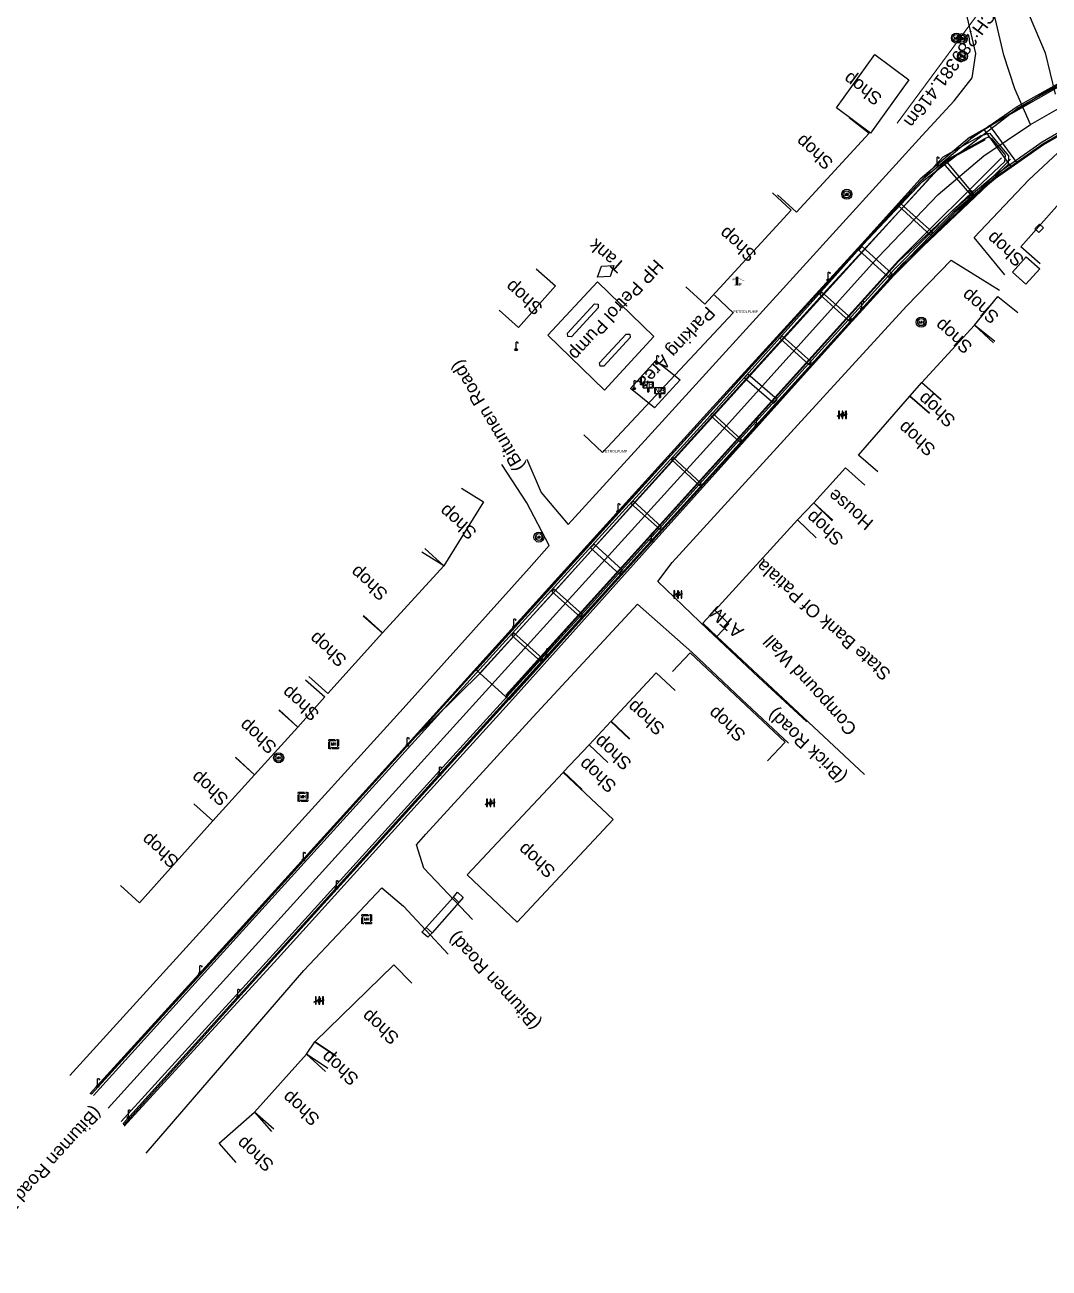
# Model space of a CAD drawing. Header units: metres. Extents: x 646303 to 662875, y 3366650 to 3378730.
# Drawn here: x 653125.6 to 653324.6, y 3373179.4 to 3373420.9 of the extents above; entities that cross this region are included whole.
import ezdxf
from ezdxf.enums import TextEntityAlignment as Align

# ---------------------------------------------------------------- set-up
doc = ezdxf.new("R2010")
doc.units = ezdxf.units.M
doc.header["$MEASUREMENT"] = 0
doc.linetypes.add('PHANTOM', pattern=[2.5, 1.25, -0.25, 0.25, -0.25, 0.25, -0.25])
for name, color, linetype in [('ARCH', 7, 'Continuous'), ('BRIDGE_PARAPET', 7, 'Continuous'), ('COMMERCIAL_BLD_PUC', 251, 'Continuous'), ('COMPOUND_WALL', 251, 'Continuous'), ('FOOTPATH', 251, 'Continuous'), ('GRILL', 251, 'Continuous'), ('LAMP_POST', 7, 'Continuous'), ('Manhole', 251, 'Continuous'), ('NAME_BOARD', 251, 'Continuous'), ('PARKING_AREA', 251, 'Continuous'), ('PETROL PUMP', 251, 'Continuous'), ('PETROL_PUMP', 251, 'Continuous'), ('PIER_OR_ABUTMENT', 7, 'Continuous'), ('RESIDENTIAL_BL_PUC', 251, 'Continuous'), ('SHED', 252, 'Continuous'), ('SUB_ROAD_CENTRE', 34, 'Continuous'), ('SUB_ROAD_EDGE', 34, 'Continuous'), ('TANK', 251, 'Continuous'), ('TOPO_HAND_PUMP', 8, 'Continuous'), ('TOPO_TEXT', 251, 'Continuous'), ('TRANSFORMER', 251, 'Continuous')]:
    doc.layers.add(name, color=color, linetype=linetype)
doc.layers.add("RAJPURA STN. SRJ's", color=251, linetype='Continuous', lineweight=0)
doc.styles.add('NB', font='swissbo.ttf', dxfattribs={"height": 1.5})
doc.styles.add('ROMANS', font='romans.shx')
doc.styles.get("Standard").update_dxf_attribs({"font": 'arial.ttf'})
doc.styles.add('Style-Arial', font='arial.ttf')

# ---------------------------------------------------------------- blocks, each defined once
blk = doc.blocks.new('LP')
for points in [[(0, 0), (0, 1.5)], [(0.25, 1.35), (0.44, 1.35)]]:
    blk.add_lwpolyline(points)
for centre, radius, start, end in [((0.07, 0.99), 0.519, 57.6425, 97.3165), ((0.34, 1.33), 0.094, 11.7012, 168.0476)]:
    blk.add_arc(centre, radius, start, end)
at = {"extrusion": (0, 0, -1)}
blk.add_ellipse((0, 0.01), major_axis=(0.308, 0), ratio=0.400495, dxfattribs=at)
blk.add_ellipse((0.35, 1.36), major_axis=(0.0017, 0.0438), ratio=0.461056, start_param=1.74022, end_param=4.575836)
blk = doc.blocks.new('NB')
for p, q in [((-0.98, 0.82), (-0.98, 1.98)), ((-0.98, 1.98), (0.98, 1.98)), ((-0.98, 0.82), (0.98, 0.82)), ((-0.13, 0.82), (-0.13, 0)), ((-0.13, 0), (0.13, 0)), ((0.13, 0.82), (0.13, 0)), ((0.98, 1.98), (0.98, 0.82))]:
    blk.add_line(p, q)
at = {"style": 'NB', "width": 1.025371}
blk.add_text('NB', height=0.988, dxfattribs=at).set_placement((0, 1.4), align=Align.MIDDLE)
blk = doc.blocks.new('MHS')
at = {"layer": 'Manhole', "linetype": 'PHANTOM'}
for points in [[(-0.92, 0.95), (0.96, 0.95), (0.96, -0.87), (-0.92, -0.87)], [(-0.72, 0.75), (0.76, 0.75), (0.76, -0.67), (-0.72, -0.67)]]:
    blk.add_lwpolyline(points, close=True, dxfattribs=at)
at = {"layer": 'Manhole', "linetype": 'PHANTOM', "style": 'ROMANS', "width": 0.9}
blk.add_text('MH', height=0.55, dxfattribs=at).set_placement((0.03, -0.22), align=Align.CENTER)
blk = doc.blocks.new('TRF')
blk.add_hatch(color=256).paths.add_polyline_path([(0.22, -0.04), (0.38, 0.42), (-0.98, -0.29), (0.02, 0.04), (-0.18, -0.39), (0.98, 0.09)])
for p, q in [((-0.69, 0.72), (-0.69, -0.72)), ((-0.52, 0.72), (-0.69, 0.72)), ((-0.52, -0.72), (-0.52, 0.72)), ((0, 0.72), (0, -0.72)), ((0.17, 0.72), (0, 0.72)), ((0.17, -0.72), (0.17, 0.72)), ((0.7, 0.72), (0.7, -0.72)), ((0.87, 0.72), (0.7, 0.72)), ((0.87, -0.72), (0.87, 0.72)), ((-0.69, -0.72), (-0.52, -0.72)), ((0, -0.72), (0.17, -0.72)), ((0.7, -0.72), (0.87, -0.72))]:
    blk.add_line(p, q)
blk.add_lwpolyline([(0.22, -0.04), (0.38, 0.42), (-0.98, -0.29), (0.02, 0.04), (-0.18, -0.39), (0.98, 0.09)], close=True)
blk = doc.blocks.new('HP')
at = {"color": 8}
for points, const_width in [([(-0.75, 1.03), (-0.75, 1.29), (0, 1.29)], 0.108), ([(0, 0.17), (0, 1.76)], 0.541), ([(-0.04, 1.67), (1.03, 1.06), (1.42, 1.03)], 0.0676)]:
    blk.add_lwpolyline(points, dxfattribs=dict(at, const_width=const_width))
at = {"color": 8, "const_width": 0.0676}
blk.add_lwpolyline([(0, 0.17), (-0.41, 0.17), (-0.41, 0), (0.41, 0), (0.41, 0.17)], close=True, dxfattribs=at)
blk = doc.blocks.new('MHC')
at = {"layer": 'Manhole'}
for radius in [0.977, 0.688]:
    blk.add_circle((0, 0), radius, dxfattribs=at)
at = {"layer": 'Manhole', "linetype": 'PHANTOM', "style": 'ROMANS', "width": 0.9}
blk.add_text('MH', height=0.55, dxfattribs=at).set_placement((0.02, -0.28), align=Align.CENTER)

msp = doc.modelspace()

# ---------------------------------------------------------------- linework, layer by layer
at = {"layer": 'ARCH', "linetype": 'Continuous'}
for points in [[(653209.931, 3373250.457, 269.269), (653208.854, 3373251.473, 269.277), (653209.679, 3373252.426, 271.764), (653210.756, 3373251.41, 271.764)], [(653202.735, 3373244.693, 270.348), (653203.568, 3373245.586, 271.232), (653204.738, 3373244.571, 270.279), (653203.905, 3373243.678, 269.395)]]:
    msp.add_polyline3d(points, close=True, dxfattribs=at)
for points in [[(653203.568, 3373245.586, 271.232), (653208.854, 3373251.473, 269.277)], [(653209.931, 3373250.457, 269.269), (653204.738, 3373244.571, 270.279)]]:
    msp.add_polyline3d(points, dxfattribs=at)
at = {"layer": 'BRIDGE_PARAPET', "linetype": 'Continuous'}
for points in [[(653144.76, 3373207.598, 270.85), (653173.966, 3373239.9, 271.755), (653206.44, 3373275.72, 273.232), (653294.92, 3373373.208, 276.923), (653306.134, 3373384.737, 277.417), (653313.992, 3373391.273, 277.745), (653323.374, 3373397.796, 278.042), (653335.685, 3373404.994, 278.453), (653360.951, 3373418.879, 278.987), (653390.042, 3373434.719, 279.114)], [(653390.246, 3373434.533, 279.1), (653361.032, 3373418.593, 278.985), (653335.743, 3373404.754, 278.454), (653323.469, 3373397.598, 278.029), (653314.156, 3373391.103, 277.732), (653306.298, 3373384.567, 277.404), (653295.116, 3373373.012, 276.923), (653265.419, 3373340.427, 275.652), (653235.314, 3373307.141, 274.393), (653206.591, 3373275.516, 273.217), (653174.174, 3373239.739, 271.76), (653144.82, 3373207.263, 270.546), (653144.76, 3373207.598, 270.85)], [(653356.295, 3373425.923, 278.968), (653309.096, 3373399.029, 277.966), (653299.519, 3373390.965, 277.587), (653259.515, 3373346.583, 275.712), (653228.752, 3373312.798, 274.388), (653200.336, 3373281.324, 273.195), (653167.577, 3373245.078, 271.777), (653138.597, 3373213.203, 270.532), (653138.294, 3373213.343, 270.529), (653167.316, 3373245.212, 271.775), (653200.074, 3373281.311, 273.178), (653228.589, 3373312.87, 274.335), (653259.333, 3373346.827, 275.71), (653288.109, 3373378.346, 277.009), (653299.701, 3373390.721, 277.589), (653309.278, 3373398.785, 277.968), (653318.329, 3373405.097, 278.24), (653331.996, 3373412.726, 278.565), (653356.211, 3373426.054, 278.966)]]:
    msp.add_polyline3d(points, dxfattribs=at)
at = {"layer": 'COMMERCIAL_BLD_PUC', "linetype": 'Continuous'}
for points in [[(653290.719, 3373415.148, 272.84), (653297.332, 3373410.271, 272.827), (653289.855, 3373399.918, 272.553), (653283.242, 3373404.795, 272.553)], [(653317.445, 3373372.922, 270.122), (653320.136, 3373375.873, 270.738), (653322.76, 3373373.571, 271.172), (653320.0372, 3373370.5851, 271.172)], [(653260.038, 3373302.105, 270.452), (653257.289, 3373304.72, 270.641), (653259.61, 3373307.224, 270.669), (653262.3624, 3373304.6058, 270.669)], [(653221.225, 3373246.645, 270.915), (653211.527, 3373255.793, 271.153), (653230.188, 3373275.691, 271.303), (653239.8875, 3373266.5415, 271.303)]]:
    msp.add_polyline3d(points, close=True, dxfattribs=at)
for points in [[(653285.7587, 3373402.939, 272.553), (653289.586, 3373399.876, 272.632), (653275.477, 3373384.532, 273.017), (653271.7965, 3373387.9163, 273.017)], [(653270.8048, 3373388.3036, 271.657), (653274.486, 3373384.92, 271.657), (653257.712, 3373366.671, 273.076), (653254.0308, 3373370.0546, 273.076)], [(653224.9416, 3373373.5678, 272.323), (653228.684, 3373370.252, 272.323), (653221.517, 3373362.163, 270.813), (653217.7746, 3373365.4788, 270.813)], [(653313.992, 3373359.4339, 269.037), (653310.097, 3373362.569, 269.037), (653314.619, 3373368.187, 268.915), (653318.514, 3373365.0519, 268.915)], [(653303.5018, 3373348.0672, 269.153), (653299.83, 3373351.461, 269.153), (653310.097, 3373362.569, 269.037), (653313.7688, 3373359.1752, 269.037)], [(653301.3074, 3373345.5313, 269.559), (653297.529, 3373348.806, 269.559), (653299.83, 3373351.461, 269.153), (653303.6084, 3373348.1863, 269.153)], [(653291.3224, 3373334.074, 271.198), (653287.553, 3373337.359, 271.198), (653297.529, 3373348.806, 269.559), (653301.2984, 3373345.521, 269.559)], [(653210.4352, 3373330.9172, 270.75), (653214.69, 3373328.291, 270.75), (653207.006, 3373315.842, 271.835), (653202.7512, 3373318.4682, 271.835)], [(653279.2934, 3373321.3091, 270.633), (653275.681, 3373324.766, 270.633), (653278.838, 3373328.065, 270.783), (653282.4504, 3373324.6081, 270.783)], [(653203.3188, 3373319.2191, 271.835), (653207.006, 3373315.842, 271.835), (653195.068, 3373302.808, 270.897), (653191.3808, 3373306.1851, 270.897)], [(653191.3486, 3373306.1495, 270.897), (653195.068, 3373302.808, 270.897), (653184.484, 3373291.027, 269.803), (653180.7646, 3373294.3685, 269.803)], [(653251.4299, 3373295.2875, 271.104), (653254.853, 3373298.932, 271.104), (653273.312, 3373281.594, 270.314), (653269.8889, 3373277.9495, 270.314)], [(653243.152, 3373282.2322, 271.472), (653239.496, 3373285.643, 271.472), (653248.26, 3373295.037, 271.407), (653251.916, 3373291.6262, 271.407)], [(653180.1557, 3373293.6988, 271.685), (653183.899, 3373290.384, 271.685), (653178.67, 3373284.479, 269.825), (653174.9267, 3373287.7938, 269.825)], [(653174.9851, 3373287.8585, 269.825), (653178.67, 3373284.479, 269.825), (653170.226, 3373275.272, 269.803), (653166.5411, 3373278.6515, 269.803)], [(653238.8572, 3373277.6627, 272.198), (653235.197, 3373281.069, 272.198), (653239.41, 3373285.596, 272.721), (653243.0702, 3373282.1897, 272.721)], [(653233.8869, 3373272.385, 272.214), (653230.247, 3373275.813, 272.214), (653235.197, 3373281.069, 272.198), (653238.8369, 3373277.641, 272.198)], [(653166.5041, 3373278.6108, 269.803), (653170.226, 3373275.272, 269.803), (653162.154, 3373266.274, 271.812), (653158.4321, 3373269.6128, 271.812)], [(653158.4324, 3373269.6131, 271.812), (653162.154, 3373266.274, 271.812), (653147.89, 3373250.376, 269.618), (653144.1684, 3373253.7151, 269.618)], [(653185.7416, 3373220.8457, 269.38), (653181.952, 3373223.397, 269.38), (653197.3, 3373238.336, 269.406), (653200.7875, 3373234.753, 269.406)], [(653184.4557, 3373218.1627, 269.38), (653180.308, 3373220.955, 269.38), (653181.952, 3373223.397, 269.38), (653186.0997, 3373220.6047, 269.38)], [(653173.9591, 3373206.3747, 270.366), (653170.235, 3373209.711, 270.366), (653180.308, 3373220.955, 269.38), (653184.0321, 3373217.6187, 269.38)], [(653166.6926, 3373199.935, 269.722), (653163.39, 3373203.689, 269.722), (653170.235, 3373209.711, 270.366), (653173.5376, 3373205.957, 270.366)]]:
    msp.add_polyline3d(points, dxfattribs=at)
at = {"layer": 'COMPOUND_WALL', "linetype": 'Continuous'}
for points in [[(653259.684, 3373307.219, 270.67), (653275.681, 3373324.765, 270.634)], [(653288.687, 3373275.292, 269.878), (653260.019, 3373302.12, 270.452)]]:
    msp.add_polyline3d(points, dxfattribs=at)
at = {"layer": 'FOOTPATH', "linetype": 'Continuous'}
msp.add_polyline3d([(653219.035, 3373290.471, 269.694), (653250.084, 3373324.851, 269.614), (653275.576, 3373353.105, 269.618), (653295.338, 3373374.968, 269.609), (653315.952, 3373394.394, 269.522), (653316.074, 3373395.548, 269.543), (653315.991, 3373395.796, 269.252), (653313.492, 3373398.785, 269.477), (653312.753, 3373399.122, 269.454), (653312.035, 3373398.786, 269.44), (653304.663, 3373394.678, 269.463), (653280.701, 3373368.68, 269.525), (653254.282, 3373339.556, 269.535), (653228.551, 3373310.94, 269.814), (653214, 3373295.011, 269.534), (653213.374, 3373295.643, 269.613), (653227.764, 3373311.57, 269.495), (653253.696, 3373340.143, 269.463), (653280.123, 3373369.254, 269.194), (653303.981, 3373395.316, 269.363), (653311.384, 3373399.432, 269.377), (653312.994, 3373399.915, 269.171), (653316.7036, 3373395.4736, 269.453), (653316.58, 3373393.82, 269.432), (653295.966, 3373374.394, 269.519), (653276.395, 3373352.652, 269.584), (653250.754, 3373324.293, 269.584), (653219.661, 3373289.839, 269.615), (653219.035, 3373290.471, 269.694)], dxfattribs=at)
at = {"layer": 'GRILL', "linetype": 'Continuous'}
for points in [[(653464.601, 3373703.529, 271.727), (653457.328, 3373655.496, 273.233), (653451.257, 3373616.798, 274.412), (653448.337, 3373594.631, 274.807), (653445.955, 3373571, 275.842), (653442.531, 3373533.534, 276.956), (653441.522, 3373521.895, 277.358), (653438.579, 3373486.334, 278.423), (653435.979, 3373474.497, 278.854), (653430.121, 3373462.617, 279.152), (653420.48, 3373451.954, 279.333), (653410.619, 3373445.641, 279.23), (653391.759, 3373435.472, 279.392), (653360.938, 3373418.775, 279.254), (653335.679, 3373404.865, 278.697), (653323.413, 3373397.684, 278.319), (653314.015, 3373391.165, 277.98), (653294.953, 3373373.08, 277.175), (653265.306, 3373340.499, 275.909), (653235.253, 3373307.284, 274.636), (653206.467, 3373275.634, 273.4), (653174.115, 3373239.813, 272.036)], [(653456.349, 3373705.458, 271.75), (653448.789, 3373656.112, 273.28), (653442.726, 3373617.002, 274.461), (653439.7, 3373595.917, 275.097), (653437.417, 3373572.527, 275.817), (653434.023, 3373534.079, 277.001), (653431.148, 3373504.468, 277.897), (653429.391, 3373486.914, 278.346), (653427.391, 3373478.266, 278.549), (653421.633, 3373467.198, 278.817), (653414.045, 3373458.865, 279.112), (653405.741, 3373453.123, 279.252), (653382.857, 3373440.374, 279.321), (653356.242, 3373425.969, 279.228), (653340.258, 3373417.314, 279.589), (653331.852, 3373412.755, 278.603), (653309.249, 3373398.834, 277.998)], [(653139.757, 3373214.684, 270.834), (653167.413, 3373245.073, 272.029), (653200.28, 3373281.37, 273.451), (653214.343, 3373295.238, 269.895), (653254.383, 3373339.476, 269.761), (653303.754, 3373393.814, 269.737), (653305.002, 3373394.704, 269.729), (653312.225, 3373398.679, 270.469)], [(653219.053, 3373290.702, 269.821), (653250.272, 3373325.211, 269.829), (653275.505, 3373353.229, 269.829), (653295.329, 3373375.185, 269.794), (653315.346, 3373395.126, 269.828)]]:
    msp.add_polyline3d(points, dxfattribs=at)
at = {"layer": 'PARKING_AREA', "linetype": 'Continuous'}
msp.add_polyline3d([(653252.878, 3373351.966, 269.694), (653247.912, 3373346.507, 269.764), (653243.231, 3373350.265, 269.651), (653248.1972, 3373355.7242, 269.651)], close=True, dxfattribs=at)
at = {"layer": 'PETROL PUMP', "linetype": 'Continuous'}
msp.add_polyline3d([(653321.8, 3373381.311, 269.44), (653322.689, 3373382.232, 269.445), (653323.458, 3373381.502, 269.464), (653322.569, 3373380.581, 269.464)], close=True, dxfattribs=at)
for points in [[(653259.5548, 3373368.397, 269.183), (653263.206, 3373364.981, 269.183), (653237.83, 3373337.858, 269.214), (653234.1788, 3373341.274, 269.214)], [(653231.026, 3373361.07, 269.633), (653236.252, 3373366.735, 269.636), (653236.967, 3373366.67, 269.633), (653236.995, 3373365.993, 269.642), (653231.769, 3373360.328, 269.639), (653231.096, 3373360.392, 269.64), (653231.026, 3373361.07, 269.633)], [(653237.266, 3373355.3, 269.629), (653242.394, 3373360.867, 269.642), (653243.1, 3373360.861, 269.651), (653243.195, 3373360.186, 269.652), (653238.067, 3373354.619, 269.639), (653237.353, 3373354.621, 269.647), (653237.266, 3373355.3, 269.629)]]:
    msp.add_polyline3d(points, dxfattribs=at)
at = {"layer": 'PIER_OR_ABUTMENT', "linetype": 'Continuous'}
for points in [[(653313.032, 3373401.391, 275.187), (653311.957, 3373400.515, 275.219), (653317.211, 3373393.303, 275.188), (653318.286, 3373394.179, 275.156)], [(653309.905, 3373388.043, 275.764), (653309.609, 3373387.625, 275.79), (653303.957, 3373394.151, 275.775), (653304.434, 3373394.555, 275.783)], [(653301.599, 3373380.01, 275.491), (653301.959, 3373380.606, 275.481), (653295.652, 3373386.304, 275.486), (653295.26, 3373385.822, 275.491)], [(653293.457, 3373371.86, 275.188), (653294.084, 3373372.582, 275.156), (653288.26, 3373377.86, 275.168), (653287.633, 3373377.138, 275.2)], [(653286.095, 3373363.973, 274.829), (653285.746, 3373363.389, 274.829), (653280.052, 3373368.54, 274.842), (653280.45, 3373369.021, 274.819)], [(653278.344, 3373355.442, 274.494), (653277.983, 3373354.867, 274.509), (653272.329, 3373360.026, 274.495), (653272.739, 3373360.522, 274.496)], [(653266.049, 3373353.079, 274.226), (653265.368, 3373352.336, 274.23), (653271.1233, 3373347.4371, 274.203), (653271.755, 3373348.126, 274.215)], [(653264.797, 3373340.349, 273.887), (653264.412, 3373339.905, 273.921), (653258.806, 3373345.067, 273.952), (653259.191, 3373345.511, 273.918)], [(653251.479, 3373336.948, 273.604), (653251.198, 3373336.487, 273.607), (653256.707, 3373331.363, 273.615), (653256.988, 3373331.824, 273.612)], [(653243.769, 3373328.465, 273.273), (653243.349, 3373327.978, 273.283), (653248.991, 3373322.883, 273.319), (653249.307, 3373323.391, 273.306)], [(653236.166, 3373320.028, 272.956), (653235.514, 3373319.312, 272.975), (653241.13, 3373314.239, 272.937), (653241.732, 3373315.002, 272.93)], [(653233.552, 3373305.843, 272.603), (653233.928, 3373306.391, 272.603), (653228.341, 3373311.372, 272.637), (653227.965, 3373310.824, 272.637)], [(653226.194, 3373297.834, 272.296), (653225.818, 3373297.286, 272.296), (653220.24, 3373302.275, 272.301), (653220.616, 3373302.823, 272.301)]]:
    msp.add_polyline3d(points, close=True, dxfattribs=at)
msp.add_polyline3d([(653213.362, 3373295.58, 269.602), (653219.661, 3373289.84, 269.615)], dxfattribs=at)
at = {"layer": "RAJPURA STN. SRJ's", "lineweight": 13, "flags": 128}
msp.add_lwpolyline([(653295.0432, 3373401.8245), (653320.3324, 3373436.1612)], dxfattribs=at)
at = {"layer": 'RESIDENTIAL_BL_PUC', "linetype": 'Continuous'}
msp.add_polyline3d([(653282.5365, 3373324.7003, 270.783), (653278.838, 3373328.065, 270.783), (653285.046, 3373334.889, 270.735), (653288.7445, 3373331.5243, 270.735)], dxfattribs=at)
at = {"layer": 'SHED', "linetype": 'Continuous'}
msp.add_polyline3d([(653322.8147, 3373374.5202, 274.525), (653319.075, 3373377.839, 274.525), (653327.023, 3373386.795, 273.237), (653330.7627, 3373383.4762, 273.237)], dxfattribs=at)
msp.add_polyline3d([(653247.783, 3373360.371, 275.495), (653238.178, 3373349.963, 275.426), (653227.212, 3373360.626, 275.165), (653236.8171, 3373371.0341, 275.165)], close=True, dxfattribs=at)
at = {"layer": 'SUB_ROAD_CENTRE', "linetype": 'Continuous'}
for points in [[(653320.917, 3373401.597, 277.439), (653317.89, 3373408.483, 269.165), (653315.77, 3373415.041, 269.133), (653314.057, 3373422.23, 269.186), (653301.873, 3373439.605, 269.347), (653272.852, 3373460.739, 269.357)], [(653141.776, 3373210.49, 269.763), (653170.974, 3373242.712, 271.126), (653203.825, 3373278.969, 272.558), (653232.021, 3373310.079, 273.721), (653262.461, 3373343.699, 275.039), (653291.346, 3373375.819, 276.228), (653303.038, 3373387.956, 276.792), (653311.883, 3373395.472, 277.124), (653320.917, 3373401.597, 277.439), (653334.062, 3373409.09, 277.813), (653358.881, 3373422.509, 278.343)]]:
    msp.add_polyline3d(points, dxfattribs=at)
at = {"layer": 'SUB_ROAD_EDGE', "linetype": 'Continuous'}
for points in [[(653138.931, 3373212.941, 269.707), (653167.901, 3373244.913, 270.99), (653229.135, 3373312.464, 273.619), (653258.806, 3373345.067, 273.952), (653288.371, 3373378.172, 276.233), (653300.002, 3373390.532, 276.825), (653318.6, 3373404.853, 277.485), (653332.249, 3373412.416, 277.84), (653356.554, 3373425.54, 278.254), (653383.109, 3373439.947, 278.303), (653406.005, 3373452.648, 278.226), (653414.323, 3373458.439, 278.143), (653422.063, 3373466.969, 277.902), (653427.885, 3373478.106, 277.65), (653429.861, 3373486.762, 277.359), (653431.622, 3373504.402, 276.863), (653434.556, 3373534.075, 275.989), (653437.942, 3373572.541, 274.833), (653440.231, 3373595.569, 274.109), (653443.21, 3373616.911, 273.482), (653449.283, 3373656.112, 272.241), (653456.802, 3373705.379, 270.738), (653463.01, 3373746.688, 269.4), (653464.801, 3373759.277, 268.986)], [(653275.231, 3373464.747, 269.443), (653305.346, 3373443.268, 269.411), (653317.582, 3373430.192, 269.271), (653323.821, 3373415.475, 269.229), (653325.752, 3373407.501, 269.294)], [(653144.315, 3373207.877, 269.688), (653173.813, 3373240.246, 271.045), (653206.151, 3373276.014, 272.439), (653234.902, 3373307.586, 273.623), (653265.002, 3373340.964, 274.931), (653294.528, 3373373.483, 276.184), (653305.912, 3373384.969, 276.692), (653313.829, 3373391.587, 276.987), (653323.192, 3373398.185, 277.339), (653335.571, 3373405.385, 277.719), (653360.632, 3373419.182, 278.237), (653389.787, 3373435.01, 278.317), (653410.474, 3373446.099, 278.483), (653420.286, 3373452.363, 278.577), (653429.615, 3373462.704, 278.391)], [(653223.136, 3373336.541, 268.975), (653225.896, 3373330.072, 268.995), (653231.143, 3373323.878, 269.123), (653249.402, 3373343.852, 269.151), (653276.162, 3373373.271, 269.076), (653299.937, 3373399.469, 269.098), (653306.138, 3373406.188, 269.023), (653309.625, 3373410.629, 269.061), (653310.333, 3373415.348, 269.048), (653308.62, 3373422.537, 269.101), (653297.824, 3373436.65, 269.269), (653269.714, 3373456.829, 269.195)], [(653315.931, 3373372.368, 268.567), (653309.975, 3373379.601, 269.149), (653320.618, 3373390.801, 269.226), (653328.108, 3373397.794, 269.203)], [(653144.916, 3373207.002, 269.296), (653174.671, 3373239.507, 269.29), (653199.316, 3373266.701, 269.482), (653220.328, 3373289.851, 269.42), (653248.241, 3373321.051, 269.209), (653272.242, 3373347.762, 269.263), (653293.191, 3373371.008, 269.211), (653317.065, 3373394.826, 269.219)], [(653248.595, 3373312.809, 269.159), (653251.324, 3373316.512, 269.126), (653275.743, 3373343.228, 269.196), (653296.834, 3373366.315, 269.157), (653305.529, 3373375.202, 269.101), (653314.936, 3373369.406, 268.417)], [(653134.355, 3373216.857, 269.215), (653171.863, 3373258.077, 269.209), (653199.092, 3373288.154, 269.172), (653223.596, 3373315.381, 269.224), (653227.442, 3373319.81, 269.16), (653223.093, 3373328.049, 268.935), (653218.27, 3373335.551, 268.928)], [(653248.595, 3373312.809, 269.159), (653258.278, 3373303.498, 269.022), (653268.124, 3373294.203, 268.886), (653277.484, 3373285.547, 268.829)], [(653212.542, 3373247.166, 268.964), (653203.132, 3373257.099, 269.118), (653201.674, 3373261.649, 269.294), (653203.518, 3373263.7, 269.33), (653224.287, 3373286.433, 269.335), (653244.61, 3373308.365, 269.128)], [(653244.61, 3373308.365, 269.128), (653255.151, 3373299.046, 269.094), (653264.881, 3373289.885, 268.921), (653273.921, 3373281.364, 268.764)], [(653149.194, 3373201.739, 269.185), (653179.789, 3373237.247, 269.203), (653194.93, 3373253.264, 269.25), (653199.176, 3373249.758, 269.166), (653207.81, 3373240.396, 269.002)]]:
    msp.add_polyline3d(points, dxfattribs=at)
at = {"layer": 'TANK', "linetype": 'Continuous'}
msp.add_polyline3d([(653240.036, 3373374.181, 269.629), (653239.305, 3373372.055, 269.479), (653236.865, 3373371.946, 269.473), (653237.5976, 3373374.0767, 269.473)], close=True, dxfattribs=at)

# ---------------------------------------------------------------- block references
at = {"layer": 'LAMP_POST', "linetype": 'Continuous'}
for p in [(653302.798, 3373393.718, 278.03), (653309.237, 3373387.213, 277.547), (653281.646, 3373371.358, 276.643), (653288.199, 3373365.763, 276.634), (653221.032, 3373357.809, 271.538), (653248.364, 3373355.129, 271.454), (653243.966, 3373350.271, 270.918), (653245.402, 3373351.114, 271.857), (653267.7, 3373343.119, 275.779), (653240.831, 3373326.377, 274.884), (653247.32, 3373320.647, 274.915), (653220.612, 3373303.986, 274.05), (653227.005, 3373298.199, 274.035), (653199.889, 3373280.936, 273.104), (653206.17, 3373275.25, 273.195), (653179.713, 3373258.678, 272.304), (653186.139, 3373253.167, 272.31), (653159.629, 3373236.652, 272.095), (653166.992, 3373232.034, 271.837), (653139.759, 3373214.693, 270.838), (653145.732, 3373208.617, 270.902)]:
    msp.add_blockref('LP', p, dxfattribs=at)
at = {"layer": 'Manhole', "linetype": 'Continuous'}
for name, p in [('MHC', (653306.563, 3373418.364, 269.195)), ('MHC', (653307.669, 3373418.248, 269.111)), ('MHC', (653307.716, 3373414.858, 269.167)), ('MHC', (653285.266, 3373388.02, 269.151)), ('MHC', (653299.728, 3373363.187, 269.154)), ('MHC', (653225.475, 3373321.431, 269.108)), ('MHS', (653185.561, 3373281.18, 269.201)), ('MHC', (653174.921, 3373278.556, 269.516)), ('MHS', (653179.607, 3373270.954, 269.242)), ('MHS', (653191.995, 3373247.15, 269.25))]:
    msp.add_blockref(name, p, dxfattribs=at)
at = {"layer": 'NAME_BOARD', "linetype": 'Continuous'}
for p in [(653246.694, 3373349.614, 269.638), (653248.931, 3373348.512, 269.67)]:
    msp.add_blockref('NB', p, dxfattribs=at)
at = {"layer": 'TOPO_HAND_PUMP', "linetype": 'Continuous'}
msp.add_blockref('HP', (653263.929, 3373370.272, 269.237), dxfattribs=at)
at = {"layer": 'TRANSFORMER', "linetype": 'Continuous'}
for p in [(653284.345, 3373345.198, 272.144), (653252.387, 3373310.294, 271.632), (653215.982, 3373269.791, 270.991), (653182.751, 3373231.379, 272.327)]:
    msp.add_blockref('TRF', p, dxfattribs=at)

# ---------------------------------------------------------------- texts
at = {"layer": 'PETROL_PUMP'}
for p in [(653263.206, 3373364.981, 269.183), (653237.83, 3373337.858, 269.214)]:
    msp.add_text('PETROLPUMP', height=0.5, dxfattribs=at).set_placement(p)
at = {"layer": "RAJPURA STN. SRJ's", "lineweight": 13, "insert": (653319.1493, 3373435.4056), "char_height": 2.5, "width": 57.615986, "attachment_point": 4, "rotation": 233.649422, "line_spacing_factor": 0.648, "style": 'Style-Arial'}
msp.add_mtext('\\A1;\\pxsm1;SRJ AT {\\A0;CH:289381.416m \\P(1 IN 8½)}', dxfattribs=at)
at = {"layer": 'TOPO_HAND_PUMP'}
msp.add_text('HP', height=0.5, dxfattribs=at).set_placement((653263.929, 3373370.272, 269.237))
at = {"layer": 'TOPO_TEXT'}
for s, rotation, p in [('Shop', 143.59172, (653292.3584, 3373407.0827)), ('Shop', 138.802767, (653282.8551, 3373394.4195)), ('Tank', 138.802767, (653242.3806, 3373374.4506)), ('Shop', 138.802767, (653267.9746, 3373376.5242)), ('Shop', 138.802767, (653319.9183, 3373375.5978)), ('HP Petrol Pump', 227.350513, (653248.0479, 3373375.5955)), ('Shop', 138.802767, (653226.4347, 3373366.1695)), ('Shop', 138.802767, (653315.0486, 3373364.4904)), ('Parking Area', 227.350513, (653258.1129, 3373366.4524)), ('Shop', 138.802767, (653309.8713, 3373358.6778)), ('(Bitumen Road)', 120.927912, (653222.8024, 3373335.1048)), ('Shop', 138.802767, (653306.6004, 3373344.3774)), ('Shop', 138.802767, (653302.7278, 3373338.7702)), ('House', 139.759771, (653290.633, 3373324.4643)), ('Shop', 138.802767, (653213.6097, 3373322.5726)), ('Shop', 138.802767, (653284.8434, 3373321.3709)), ('State Bank Of Patiala', 138.508161, (653294.041, 3373295.179)), ('Shop', 138.802767, (653196.343, 3373310.697)), ('ATM', 138.802767, (653265.4297, 3373303.4094)), ('Shop', 138.802767, (653188.3536, 3373297.826)), ('Compound Wall', 132.252512, (653287.3906, 3373284.2604)), ('Shop', 138.802767, (653183.0347, 3373287.3247)), ('Shop', 138.802767, (653250.1243, 3373284.5512)), ('Shop', 138.802767, (653265.8352, 3373283.3174)), ('(Brick Road)', 136.692834, (653285.4275, 3373275.0616)), ('Shop', 138.802767, (653174.7632, 3373280.9317)), ('Shop', 138.802767, (653243.6966, 3373277.7667)), ('Shop', 138.802767, (653240.743, 3373273.3747)), ('Shop', 138.802767, (653165.3988, 3373270.8178)), ('Shop', 138.802767, (653155.7544, 3373258.7566)), ('Shop', 138.802767, (653228.8928, 3373256.8317)), ('(Bitumen Road)', 132.683452, (653226.0035, 3373227.0144)), ('Shop', 138.802767, (653198.5257, 3373224.4556)), ('Shop', 138.802767, (653190.6751, 3373216.4866)), ('Shop', 138.802767, (653183.1115, 3373208.6756)), ('(Bitumen Road To Patiala)', 227.818669, (653138.9976, 3373211.0398)), ('Shop', 138.802767, (653174.2159, 3373199.7729))]:
    msp.add_text(s, height=2.5, rotation=rotation, dxfattribs=at).set_placement(p)

doc.saveas('drawing.dxf')
